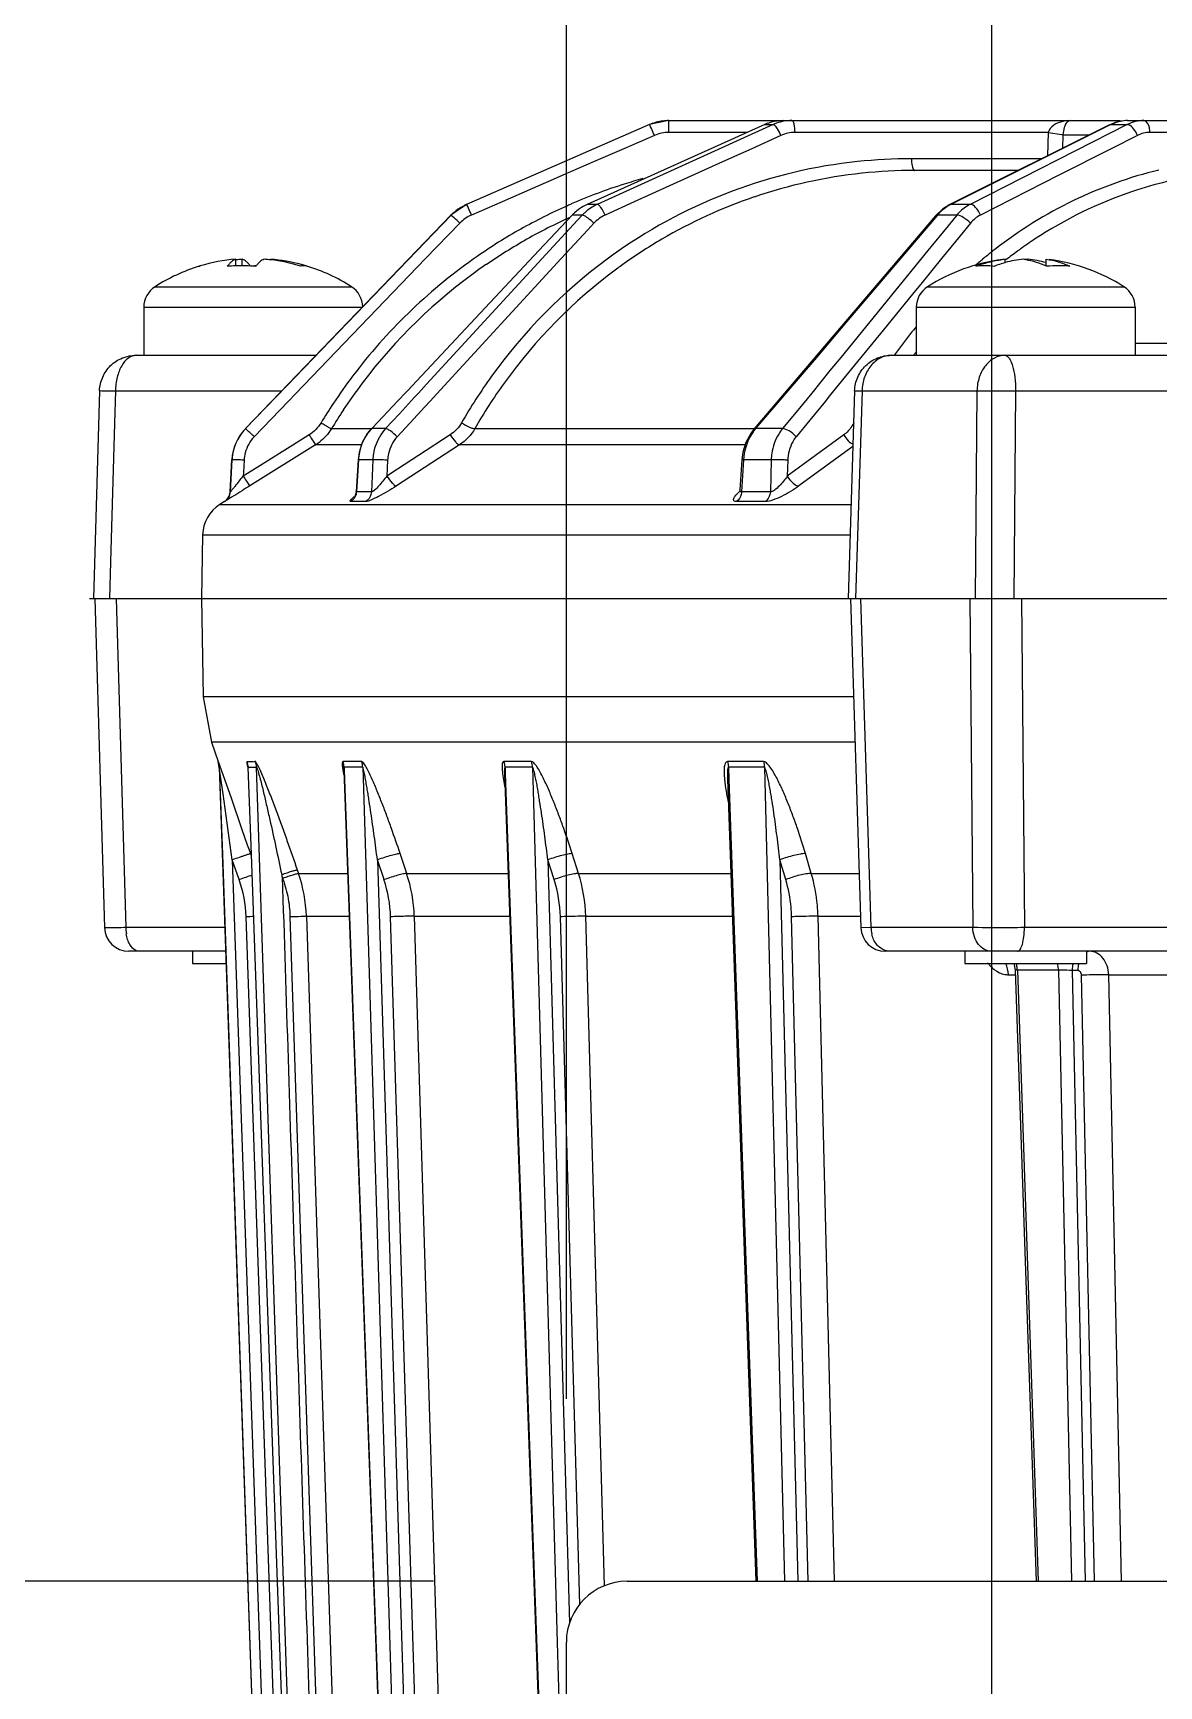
# Model space of a CAD drawing. Header units: millimetres. Extents: x -6 to 705, y -10 to 538.
# Drawn here: x 585.71 to 594.97, y 327.87 to 341.46 of the extents above; entities that cross this region are included whole.
import ezdxf

# ---------------------------------------------------------------- set-up
doc = ezdxf.new("R2010")
doc.units = ezdxf.units.MM
doc.layers.add('02___PRT_ALL_AXES', color=7, linetype='Continuous')
doc.layers.add('\\M+5B1EA\\M+5D7A2\\M+5B2E3', color=7, linetype='Continuous', lineweight=25)

msp = doc.modelspace()

# ---------------------------------------------------------------- linework, layer by layer
at = {"color": 0, "linetype": 'Continuous', "lineweight": -3}
for p, q in [((590.784, 340.709), (589.279, 340.053)), ((590.784, 340.709), (589.28, 340.053)), ((591.731, 340.709), (590.272, 340.053)), ((591.801, 340.709), (590.354, 340.053)), ((590.943, 340.742), (590.784, 340.709)), ((590.784, 340.709), (590.784, 340.709)), ((590.786, 340.706), (590.784, 340.709)), ((590.943, 340.742), (594.651, 340.742)), ((590.944, 340.645), (590.944, 340.742)), ((591.731, 340.709), (591.801, 340.709)), ((594.567, 340.706), (593.253, 340.051)), ((594.577, 340.709), (593.263, 340.053)), ((594.712, 340.709), (593.421, 340.053)), ((594.246, 340.742), (594.229, 340.741)), ((594.577, 340.709), (594.567, 340.706)), ((594.577, 340.709), (594.712, 340.709)), ((594.651, 340.735), (594.614, 340.725)), ((594.716, 340.742), (597.859, 340.742)), ((590.824, 340.62), (590.573, 340.511)), ((591.59, 340.645), (590.944, 340.645)), ((591.865, 340.62), (591.624, 340.511)), ((594.062, 340.645), (591.981, 340.645)), ((594.062, 340.645), (594.058, 340.452)), ((594.062, 340.645), (594.174, 340.628)), ((594.174, 340.628), (594.184, 340.626)), ((594.184, 340.626), (594.181, 340.514)), ((594.184, 340.626), (594.406, 340.626)), ((594.796, 340.62), (594.581, 340.511)), ((596.766, 340.645), (594.9, 340.645)), ((590.573, 340.511), (590.323, 340.402)), ((591.624, 340.511), (591.383, 340.402)), ((594.581, 340.511), (594.151, 340.293)), ((590.323, 340.402), (590.072, 340.293)), ((591.383, 340.402), (590.659, 340.074)), ((594.01, 340.428), (592.938, 340.428)), ((593.816, 340.332), (592.964, 340.332)), ((589.821, 340.184), (589.571, 340.074)), ((590.015, 340.268), (589.821, 340.184)), ((590.072, 340.293), (590.015, 340.268)), ((594.151, 340.293), (593.505, 339.965)), ((589.279, 340.053), (589.151, 339.964)), ((589.28, 340.053), (589.279, 340.053)), ((589.282, 340.05), (589.28, 340.053)), ((589.571, 340.074), (589.32, 339.965)), ((590.354, 340.053), (590.272, 340.053)), ((590.659, 340.074), (590.418, 339.965)), ((593.254, 340.052), (593.193, 340.013)), ((593.263, 340.053), (593.253, 340.051)), ((593.421, 340.053), (593.263, 340.053)), ((589.151, 339.964), (587.461, 338.209)), ((589.152, 339.964), (587.802, 338.562)), ((589.224, 339.898), (588.943, 339.607)), ((589.152, 339.964), (589.151, 339.964)), ((589.154, 339.962), (589.152, 339.964)), ((590.148, 339.964), (589.874, 339.673)), ((590.192, 339.923), (589.962, 339.673)), ((590.23, 339.964), (590.148, 339.964)), ((590.23, 339.964), (590.192, 339.923)), ((590.24, 339.962), (590.23, 339.964)), ((590.326, 339.898), (590.277, 339.845)), ((593.137, 339.96), (591.643, 338.204)), ((593.151, 339.964), (592.405, 339.088)), ((593.193, 340.013), (593.137, 339.96)), ((593.311, 339.964), (593.151, 339.964)), ((593.311, 339.964), (593.239, 339.876)), ((593.423, 339.898), (593.339, 339.795)), ((590.277, 339.845), (590.057, 339.607)), ((593.239, 339.876), (593.073, 339.673)), ((593.339, 339.795), (593.185, 339.607)), ((589.874, 339.673), (588.87, 338.603)), ((589.962, 339.673), (588.95, 338.574)), ((593.073, 339.673), (592.357, 338.795)), ((587.079, 339.544), (587.084, 339.545)), ((587.381, 339.548), (587.381, 339.602)), ((587.435, 339.548), (587.435, 339.602)), ((587.546, 339.547), (587.548, 339.547)), ((587.669, 339.597), (587.669, 339.602)), ((588.943, 339.607), (587.872, 338.494)), ((587.961, 339.547), (587.946, 339.548)), ((590.057, 339.607), (589.035, 338.496)), ((593.185, 339.607), (593.026, 339.412)), ((593.709, 339.574), (593.709, 339.602)), ((593.897, 339.596), (593.897, 339.602)), ((594.046, 339.546), (594.046, 339.602)), ((586.717, 339.376), (588.333, 339.376)), ((593.026, 339.412), (592.947, 339.315)), ((593.07, 339.376), (594.685, 339.376)), ((592.947, 339.315), (592.708, 339.022)), ((586.625, 339.207), (588.422, 339.207)), ((592.405, 339.088), (592.156, 338.795)), ((592.978, 339.207), (594.778, 339.207)), ((592.708, 339.022), (592.469, 338.73)), ((586.561, 338.812), (588.042, 338.812)), ((592.771, 338.812), (593.077, 338.812)), ((593.389, 338.812), (596.418, 338.812)), ((596.582, 338.909), (594.778, 338.909)), ((592.156, 338.795), (591.906, 338.502)), ((592.268, 338.687), (592.118, 338.502)), ((592.469, 338.73), (592.261, 338.475)), ((592.357, 338.795), (592.268, 338.687)), ((587.802, 338.562), (587.461, 338.209)), ((588.87, 338.603), (588.796, 338.524)), ((588.95, 338.574), (588.884, 338.502)), ((586.261, 338.521), (586.212, 336.812)), ((586.392, 338.52), (586.384, 338.251)), ((586.392, 338.52), (587.76, 338.52)), ((587.816, 338.436), (587.533, 338.143)), ((587.872, 338.494), (587.816, 338.436)), ((588.775, 338.502), (588.67, 338.391)), ((588.852, 338.467), (588.727, 338.332)), ((588.796, 338.524), (588.775, 338.502)), ((588.884, 338.502), (588.852, 338.467)), ((588.98, 338.436), (588.936, 338.389)), ((589.035, 338.496), (588.98, 338.436)), ((591.906, 338.502), (591.656, 338.209)), ((592.118, 338.502), (592.003, 338.362)), ((592.23, 338.436), (592.102, 338.28)), ((592.261, 338.475), (592.23, 338.436)), ((592.471, 338.521), (592.418, 336.812)), ((592.471, 338.521), (592.532, 338.52)), ((592.532, 338.52), (592.479, 336.812)), ((592.532, 338.52), (593.477, 338.52)), ((593.477, 338.52), (593.462, 336.812)), ((593.795, 338.52), (593.78, 336.812)), ((593.795, 338.52), (596.291, 338.52)), ((588.553, 338.266), (588.499, 338.209)), ((588.67, 338.391), (588.553, 338.266)), ((588.727, 338.332), (588.614, 338.209)), ((588.936, 338.389), (588.812, 338.254)), ((592.003, 338.362), (591.878, 338.209)), ((592.102, 338.28), (591.99, 338.143)), ((586.384, 338.251), (586.351, 337.113)), ((587.461, 338.209), (587.461, 338.209)), ((587.464, 338.207), (587.461, 338.209)), ((587.985, 338.158), (587.85, 338.073)), ((588.168, 338.209), (588.496, 338.209)), ((588.499, 338.209), (588.496, 338.208)), ((588.614, 338.209), (588.499, 338.209)), ((588.812, 338.254), (588.709, 338.143)), ((589.145, 338.158), (588.885, 337.988)), ((589.347, 338.209), (591.643, 338.209)), ((591.878, 338.209), (591.656, 338.209)), ((592.381, 338.158), (591.917, 337.819)), ((588.038, 338.077), (587.496, 337.738)), ((587.85, 338.073), (587.579, 337.904)), ((588.036, 338.079), (588.038, 338.077)), ((588.415, 338.077), (588.038, 338.077)), ((588.395, 338.014), (588.387, 337.953)), ((588.421, 338.095), (588.395, 338.014)), ((589.222, 338.077), (588.702, 337.738)), ((588.885, 337.988), (588.712, 337.876)), ((591.571, 338.077), (589.222, 338.077)), ((591.552, 338.016), (591.544, 337.953)), ((591.577, 338.096), (591.552, 338.016)), ((592.457, 338.062), (592.013, 337.738)), ((587.35, 337.952), (587.336, 337.69)), ((587.336, 337.69), (587.349, 337.952)), ((587.35, 337.952), (587.349, 337.952)), ((587.579, 337.904), (587.443, 337.819)), ((587.445, 337.852), (587.443, 337.819)), ((587.45, 337.95), (587.445, 337.852)), ((588.387, 337.953), (588.371, 337.693)), ((588.39, 337.952), (588.374, 337.69)), ((588.39, 337.952), (588.387, 337.953)), ((588.508, 337.952), (588.39, 337.952)), ((588.508, 337.952), (588.497, 337.69)), ((588.63, 337.95), (588.625, 337.819)), ((588.712, 337.876), (588.625, 337.819)), ((591.544, 337.953), (591.528, 337.705)), ((591.557, 337.952), (591.54, 337.69)), ((591.547, 337.953), (591.544, 337.953)), ((591.785, 337.952), (591.557, 337.952)), ((591.785, 337.952), (591.778, 337.69)), ((591.921, 337.95), (591.917, 337.819)), ((587.469, 337.778), (587.494, 337.74)), ((587.494, 337.74), (587.496, 337.738)), ((587.25, 337.586), (592.442, 337.586)), ((587.295, 337.613), (587.29, 337.61)), ((587.336, 337.69), (587.336, 337.69)), ((588.452, 337.61), (588.329, 337.61)), ((588.371, 337.693), (588.371, 337.693)), ((588.497, 337.69), (588.374, 337.69)), ((591.737, 337.61), (591.499, 337.61)), ((591.778, 337.69), (591.54, 337.69)), ((587.109, 337.337), (592.434, 337.337)), ((586.351, 337.113), (586.342, 336.812)), ((586.178, 336.812), (587.1, 336.812)), ((586.223, 336.812), (586.302, 334.106)), ((586.397, 336.812), (586.476, 334.107)), ((587.1, 336.812), (587.114, 336.004)), ((587.1, 336.812), (592.358, 336.812)), ((592.358, 336.812), (595.23, 336.812)), ((592.437, 336.812), (592.522, 334.106)), ((592.519, 336.812), (592.605, 334.107)), ((593.419, 336.812), (593.443, 334.107)), ((593.843, 336.812), (593.868, 334.107)), ((587.114, 336.004), (587.181, 335.63)), ((592.463, 336.004), (587.114, 336.004)), ((587.181, 335.63), (587.236, 335.472)), ((592.474, 335.63), (587.181, 335.63)), ((587.245, 335.425), (587.236, 335.472)), ((587.237, 335.472), (587.236, 335.472)), ((587.238, 335.469), (587.237, 335.472)), ((587.345, 335.17), (587.238, 335.469)), ((587.245, 335.425), (587.695, 322.537)), ((587.246, 335.425), (587.245, 335.425)), ((587.277, 335.207), (587.246, 335.425)), ((587.246, 335.425), (587.271, 334.707)), ((587.475, 335.472), (587.525, 335.471)), ((587.484, 335.425), (587.55, 335.425)), ((587.51, 334.707), (587.484, 335.425)), ((587.484, 335.418), (587.484, 335.425)), ((587.525, 335.471), (587.543, 335.469)), ((587.55, 335.425), (587.554, 335.424)), ((587.55, 335.425), (587.978, 322.537)), ((588.417, 335.472), (588.263, 335.472)), ((588.425, 335.425), (588.272, 335.425)), ((588.272, 335.425), (588.273, 335.401)), ((588.425, 335.425), (588.824, 322.537)), ((589.814, 335.472), (589.587, 335.472)), ((589.822, 335.425), (589.596, 335.425)), ((589.596, 335.425), (589.598, 335.37)), ((589.822, 335.425), (590.025, 328.23)), ((591.721, 335.472), (591.425, 335.472)), ((591.729, 335.425), (591.433, 335.425)), ((591.433, 335.425), (591.436, 335.327)), ((591.729, 335.425), (591.895, 328.732)), ((588.27, 335.401), (588.505, 328.953)), ((588.273, 335.401), (588.741, 322.537)), ((589.592, 335.37), (589.824, 328.953)), ((589.598, 335.37), (590.062, 322.537)), ((591.426, 335.326), (591.659, 328.732)), ((591.436, 335.327), (591.458, 334.705)), ((587.353, 334.664), (587.277, 335.207)), ((587.435, 334.911), (587.345, 335.17)), ((587.479, 334.785), (587.435, 334.911)), ((587.504, 334.715), (587.479, 334.785)), ((587.271, 334.707), (587.695, 322.537)), ((587.353, 334.664), (587.775, 322.539)), ((587.409, 334.501), (587.353, 334.664)), ((587.51, 334.695), (587.504, 334.715)), ((587.768, 327.531), (587.51, 334.707)), ((588.546, 334.664), (588.922, 322.539)), ((588.601, 334.501), (588.546, 334.664)), ((588.787, 334.552), (588.733, 334.715)), ((589.948, 334.664), (590.125, 328.387)), ((589.999, 334.501), (589.948, 334.664)), ((590.199, 334.552), (590.148, 334.715)), ((591.458, 334.705), (591.67, 328.732)), ((591.856, 334.664), (592.004, 328.732)), ((591.905, 334.501), (591.856, 334.664)), ((592.114, 334.552), (592.066, 334.715)), ((587.759, 334.543), (587.761, 334.525)), ((587.887, 334.581), (587.897, 334.552)), ((587.897, 334.552), (588.301, 334.552)), ((588.787, 334.552), (589.621, 334.552)), ((590.199, 334.552), (591.453, 334.552)), ((592.114, 334.552), (592.508, 334.552)), ((587.698, 327.53), (587.466, 334.196)), ((587.827, 334.197), (588.048, 327.531)), ((587.962, 334.2), (588.314, 334.2)), ((587.962, 334.2), (588.182, 327.534)), ((588.861, 327.53), (588.655, 334.196)), ((588.85, 334.2), (589.634, 334.2)), ((589.056, 327.534), (588.85, 334.2)), ((590.21, 328.542), (590.051, 334.196)), ((590.259, 334.2), (591.466, 334.2)), ((590.414, 328.694), (590.259, 334.2)), ((592.088, 328.732), (591.952, 334.196)), ((592.17, 334.2), (592.522, 334.2)), ((592.306, 328.732), (592.17, 334.2)), ((587.291, 334.107), (586.476, 334.107)), ((592.605, 334.107), (592.522, 334.106)), ((593.443, 334.107), (592.605, 334.107)), ((595.607, 334.107), (593.868, 334.107)), ((587.298, 333.912), (586.502, 333.912)), ((595.389, 333.912), (592.722, 333.912)), ((593.735, 333.719), (593.794, 333.719)), ((593.792, 333.757), (593.963, 328.732)), ((593.809, 333.757), (593.792, 333.757)), ((594.147, 333.757), (593.809, 333.757)), ((593.809, 333.757), (593.98, 328.732)), ((594.147, 333.757), (594.254, 328.732)), ((594.306, 333.753), (594.259, 333.753)), ((594.259, 333.753), (594.366, 328.732)), ((594.443, 328.732), (594.337, 333.715)), ((594.56, 333.719), (595.539, 333.719)), ((594.666, 328.732), (594.56, 333.719)), ((588.505, 328.953), (588.738, 322.537)), ((589.824, 328.953), (590.056, 322.537)), ((590.6, 328.732), (598.818, 328.732)), ((590.025, 328.23), (590.1, 325.557)), ((590.1, 298.232), (590.1, 328.232))]:
    msp.add_line(p, q, dxfattribs=at)
for points in [[(594.614, 340.725), (594.577, 340.711), (594.567, 340.706)], [(588.496, 338.208), (588.463, 338.168), (588.421, 338.095)], [(591.643, 338.204), (591.616, 338.169), (591.577, 338.096)], [(587.296, 337.614), (587.293, 337.612), (587.292, 337.611)], [(588.371, 337.693), (588.369, 337.677), (588.363, 337.659), (588.357, 337.649), (588.356, 337.647)], [(591.528, 337.705), (591.526, 337.693), (591.525, 337.687)], [(587.484, 335.425), (587.483, 335.428), (587.483, 335.43), (587.483, 335.428), (587.484, 335.424), (587.484, 335.419)]]:
    msp.add_lwpolyline(points, dxfattribs=at)
for centre, radius, start, end in [((590.944, 340.342), 0.4, 109.2549, 113.5361), ((590.944, 340.341), 0.4, 105.1292, 109.257), ((590.944, 340.341), 0.4, 105.1287, 109.2578), ((590.944, 340.342), 0.4, 101.1413, 105.1261), ((590.944, 340.342), 0.4, 97.2972, 101.1411), ((590.944, 340.341), 0.4, 93.5844, 97.295), ((590.944, 340.341), 0.4, 93.5838, 97.2953), ((590.944, 340.342), 0.4, 90.0018, 93.5851), ((591.887, 340.361), 0.382, 109.942, 114.2014), ((591.887, 340.362), 0.38, 105.7759, 109.9436), ((591.886, 340.365), 0.377, 90.0521, 105.7503), ((591.956, 340.366), 0.376, 109.8334, 114.346), ((594.723, 340.417), 0.325, 111.976, 116.5428), ((594.719, 340.428), 0.314, 101.5099, 111.9978), ((594.716, 340.438), 0.304, 90.0355, 101.4651), ((592.942, 336.215), 4.214, 96.089, 124.9787), ((592.966, 336.218), 4.114, 96.0703, 108.7553), ((592.939, 336.221), 4.207, 90.0179, 96.0582), ((592.965, 336.221), 4.111, 90.0151, 96.0535), ((591.932, 335.931), 4.498, 107.5654, 113.4787), ((591.933, 335.93), 4.499, 105.5354, 107.5653), ((589.44, 339.687), 0.4, 120.5486, 124.2337), ((589.44, 339.686), 0.4, 116.984, 120.5469), ((589.44, 339.687), 0.4, 113.5404, 116.9851), ((591.936, 335.924), 4.505, 113.9254, 119.3865), ((591.928, 335.942), 4.485, 113.4825, 113.9215), ((590.431, 339.7), 0.387, 114.2311, 125.1934), ((592.98, 336.19), 4.145, 108.8049, 120.3605), ((589.44, 339.687), 0.4, 131.9959, 136.0819), ((589.44, 339.686), 0.4, 128.0516, 131.9977), ((589.44, 339.686), 0.4, 128.0508, 131.9981), ((589.439, 339.687), 0.4, 124.2338, 128.0487), ((591.936, 335.927), 4.406, 114.2795, 119.3724), ((590.437, 339.693), 0.397, 132.8928, 136.8582), ((590.435, 339.695), 0.393, 125.2039, 132.898), ((590.516, 339.7), 0.389, 133.09, 137.2955), ((593.595, 339.731), 0.368, 136.4467, 140.6535), ((591.937, 335.923), 4.507, 119.385, 124.7789), ((591.936, 335.927), 4.405, 119.3712, 124.5196), ((592.999, 336.158), 4.182, 120.3641, 125.7661), ((595.955, 336.718), 3.648, 123.324, 125.5344), ((591.926, 335.938), 4.488, 124.7824, 125.2881), ((592.976, 336.156), 4.282, 124.8987, 126.4116), ((595.97, 336.65), 3.834, 128.9035, 129.6605), ((595.958, 336.665), 3.815, 127.719, 128.9039), ((595.985, 336.676), 3.699, 126.0098, 127.8767), ((595.971, 336.696), 3.675, 125.5322, 126.0082), ((587.5, 338.177), 1.43, 106.7046, 107.0974), ((587.103, 339.484), 0.0641, 102.3089, 107.1195), ((587.499, 338.182), 1.425, 94.7261, 106.7111), ((587.428, 338.022), 1.526, 91.7696, 94.3587), ((587.429, 337.984), 1.564, 85.6946, 91.7475), ((587.552, 338.185), 1.422, 94.7214, 96.8578), ((587.622, 337.974), 1.575, 92.7441, 93.5198), ((587.498, 338.185), 1.422, 83.1161, 85.2786), ((587.551, 338.182), 1.425, 74.9674, 85.2733), ((587.497, 338.181), 1.427, 72.8999, 83.1096), ((587.55, 338.179), 1.428, 74.5226, 74.9697), ((587.55, 338.178), 1.429, 73.7343, 74.5225), ((587.55, 338.177), 1.43, 73.2887, 73.7343), ((587.947, 339.484), 0.0641, 72.8793, 77.5447), ((591.929, 335.934), 4.493, 125.2861, 142.9694), ((591.93, 335.936), 4.395, 125.2644, 142.971), ((591.925, 335.943), 4.387, 124.5228, 125.2632), ((593.015, 336.106), 4.345, 126.4361, 144.3279), ((593.039, 336.106), 4.248, 126.5082, 144.3357), ((592.999, 336.157), 4.183, 125.7663, 126.483), ((595.993, 336.624), 3.868, 130.2506, 130.8451), ((595.981, 336.637), 3.85, 129.6605, 130.2506), ((593.54, 338.895), 0.653, 87.3268, 89.9829), ((593.538, 338.849), 0.699, 83.5021, 87.294), ((593.965, 338.637), 0.971, 105.2606, 110.9938), ((593.804, 338.686), 0.921, 95.8804, 97.3735), ((593.955, 338.672), 0.936, 95.9185, 105.2508), ((593.783, 339.014), 0.593, 80.7837, 82.6402), ((593.973, 339.014), 0.593, 97.3598, 99.2166), ((593.801, 338.677), 0.93, 74.722, 84.1087), ((593.75, 338.917), 0.696, 64.3136, 64.798), ((594.149, 338.608), 0.941, 84.466, 87.7955), ((586.825, 339.207), 0.2, 122.579, 180), ((588.225, 339.207), 0.2, 0.7256, 57.421), ((593.178, 339.207), 0.2, 122.5789, 180), ((594.578, 339.207), 0.2, 0, 57.4211), ((596.273, 336.362), 4.252, 141.8112, 144.7696), ((596.213, 336.409), 4.176, 140.8151, 141.8042), ((596.321, 336.35), 4.169, 143.3848, 143.7567), ((591.941, 335.924), 4.509, 142.9606, 146.4126), ((591.94, 335.928), 4.408, 142.9622, 146.4612), ((593.104, 336.035), 4.459, 144.2537, 150.1094), ((593.124, 336.038), 4.357, 144.2601, 150.1168), ((591.922, 335.937), 4.486, 146.4129, 148.8494), ((591.92, 335.941), 4.383, 146.4616, 148.8512), ((587.749, 337.931), 0.4, 136.0809, 177), ((587.75, 337.931), 0.4, 145.1029, 154.8609), ((587.75, 337.931), 0.4, 140.8302, 145.091), ((587.749, 337.931), 0.4, 136.0884, 140.8328), ((584.902, 335.406), 3.797, 46.1207, 46.5027), ((588.791, 337.935), 0.4, 136.8614, 141.0342), ((587.75, 337.931), 0.4, 165.2975, 177.0083), ((587.75, 337.931), 0.401, 154.8784, 165.283), ((587.75, 337.935), 0.301, 165.4793, 177.0009), ((587.826, 338.416), 0.4, 302.0093, 308.1277), ((587.826, 338.416), 0.4, 302.0106, 306.9371), ((588.92, 337.934), 0.412, 170.0176, 173.7486), ((592.241, 337.938), 0.456, 171.4289, 174.7934), ((588.921, 337.934), 0.413, 173.7469, 177.5025), ((591.634, 339.078), 1.129, 265.5801, 266.0734), ((592.244, 337.937), 0.46, 174.7909, 178.166), ((581.344, 342.667), 7.791, 320.7642, 321.517), ((591.308, 340.235), 4.558, 212.0111, 212.6212), ((587.409, 337.331), 0.3, 122, 179), ((587.237, 337.695), 0.1, 301.9955, 357.0059), ((587.236, 337.695), 0.1, 315.75, 357), ((587.085, 335.419), 0.161, 2.048, 19.1412), ((587.322, 335.419), 0.162, 2.0289, 19.0043), ((588.106, 335.419), 0.166, 1.9727, 18.5591), ((588.259, 335.419), 0.166, 1.9544, 18.4791), ((589.424, 335.419), 0.172, 1.8727, 17.8089), ((589.649, 335.419), 0.173, 1.846, 17.6899), ((591.024, 324.146), 10.968, 108.6499, 109.2417), ((586.422, 334.159), 1.045, 2.0305, 19.1434), ((586.748, 334.159), 1.215, 1.9428, 18.9134), ((587.58, 334.162), 1.075, 1.7855, 18.3815), ((587.608, 334.16), 1.242, 1.8109, 18.3872), ((588.934, 334.164), 1.118, 1.605, 17.5434), ((588.968, 334.163), 1.292, 1.64, 17.5536), ((587.958, 320.083), 14.121, 91.7405, 91.9946), ((586.502, 334.112), 0.2, 181.6716, 270), ((586.82, 334.112), 0.343, 180.8448, 189.3438), ((592.722, 334.112), 0.2, 181.7986, 270), ((592.853, 334.112), 0.248, 181.2339, 193.0641), ((593.828, 334.013), 0.328, 216.4683, 221.5931), ((593.805, 333.992), 0.296, 221.628, 224.9997), ((593.633, 333.752), 0.16, 1.9479, 22.2252), ((593.616, 333.753), 0.193, 13.4546, 17.9543), ((593.612, 333.752), 0.197, 1.6384, 13.4772), ((593.953, 333.753), 0.195, 13.2834, 17.7327), ((593.948, 333.752), 0.199, 1.6145, 13.3048), ((594.516, 333.752), 0.256, 170.4044, 179.6247), ((594.502, 333.754), 0.243, 166.1476, 170.4266), ((594.562, 333.752), 0.256, 170.4044, 179.6247), ((594.549, 333.754), 0.243, 166.1476, 170.4266), ((593.735, 333.885), 0.166, 259.556, 269.943), ((590.6, 328.232), 0.5, 90, 180)]:
    msp.add_arc(centre, radius, start, end, dxfattribs=at)
for points, knots in [([(590.824, 340.62), (590.82, 340.63), (590.807, 340.658), (590.795, 340.687), (590.786, 340.706)], [0, 0, 0, 0, 0.33391, 1, 1, 1, 1]), ([(591.865, 340.62), (591.857, 340.639), (591.841, 340.669), (591.821, 340.698), (591.809, 340.706)], [0, 0, 0, 0, 0.594887, 1, 1, 1, 1]), ([(591.981, 340.645), (591.98, 340.668), (591.977, 340.7), (591.968, 340.732), (591.959, 340.742), (591.955, 340.742)], [0, 0, 0, 0, 0.666477, 0.882718, 1, 1, 1, 1]), ([(594.229, 340.741), (594.213, 340.74), (594.15, 340.733), (594.074, 340.694), (594.063, 340.645)], [0, 0, 0, 0, 0.241012, 1, 1, 1, 1]), ([(594.246, 340.742), (594.233, 340.742), (594.209, 340.722), (594.191, 340.679), (594.185, 340.646), (594.184, 340.626)], [0, 0, 0, 0, 0.295896, 0.561367, 1, 1, 1, 1]), ([(594.796, 340.62), (594.789, 340.64), (594.77, 340.672), (594.741, 340.7), (594.726, 340.706)], [0, 0, 0, 0, 0.55652, 1, 1, 1, 1]), ([(594.9, 340.645), (594.899, 340.658), (594.896, 340.692), (594.875, 340.742), (594.85, 340.742)], [0, 0, 0, 0, 0.332928, 1, 1, 1, 1]), ([(592.938, 340.428), (592.938, 340.409), (592.941, 340.378), (592.949, 340.344), (592.957, 340.335)], [0, 0, 0, 0, 0.616426, 1, 1, 1, 1]), ([(594.973, 340.335), (594.731, 340.277), (594.254, 340.106), (593.825, 339.838), (593.624, 339.683)], [0, 0, 0, 0, 0.495279, 1, 1, 1, 1]), ([(595.038, 340.24), (594.943, 340.217), (594.561, 340.108), (594.2, 339.93), (593.951, 339.766)], [0, 0, 0, 0, 0.248095, 1, 1, 1, 1]), ([(589.32, 339.965), (589.316, 339.975), (589.303, 340.003), (589.291, 340.032), (589.282, 340.05)], [0, 0, 0, 0, 0.333882, 1, 1, 1, 1]), ([(590.418, 339.965), (590.409, 339.987), (590.393, 340.017), (590.37, 340.045), (590.359, 340.053), (590.354, 340.053)], [0, 0, 0, 0, 0.642746, 0.869407, 1, 1, 1, 1]), ([(593.263, 340.053), (593.231, 340.037), (593.192, 340.009), (593.159, 339.973), (593.151, 339.964)], [0, 0, 0, 0, 0.74408, 1, 1, 1, 1]), ([(593.505, 339.965), (593.496, 339.988), (593.475, 340.024), (593.438, 340.053), (593.421, 340.053)], [0, 0, 0, 0, 0.587387, 1, 1, 1, 1]), ([(589.224, 339.898), (589.216, 339.905), (589.193, 339.927), (589.171, 339.949), (589.154, 339.962)], [0, 0, 0, 0, 0.333064, 1, 1, 1, 1]), ([(590.326, 339.898), (590.311, 339.913), (590.284, 339.936), (590.254, 339.957), (590.24, 339.962)], [0, 0, 0, 0, 0.580639, 1, 1, 1, 1]), ([(593.151, 339.964), (593.149, 339.964), (593.145, 339.964), (593.14, 339.962), (593.137, 339.96)], [0, 0, 0, 0, 0.297905, 1, 1, 1, 1]), ([(593.423, 339.898), (593.406, 339.917), (593.372, 339.944), (593.33, 339.965), (593.311, 339.964)], [0, 0, 0, 0, 0.569912, 1, 1, 1, 1]), ([(587.381, 339.602), (587.368, 339.598), (587.35, 339.586), (587.328, 339.564), (587.318, 339.551), (587.312, 339.544)], [0, 0, 0, 0, 0.445133, 0.707046, 1, 1, 1, 1]), ([(587.501, 339.547), (587.496, 339.554), (587.486, 339.566), (587.465, 339.586), (587.447, 339.598), (587.435, 339.602)], [0, 0, 0, 0, 0.291535, 0.553037, 1, 1, 1, 1]), ([(587.615, 339.602), (587.602, 339.598), (587.584, 339.586), (587.562, 339.564), (587.552, 339.551), (587.546, 339.544)], [0, 0, 0, 0, 0.445133, 0.707046, 1, 1, 1, 1]), ([(587.946, 339.548), (587.943, 339.548), (587.934, 339.548), (587.924, 339.546), (587.917, 339.544)], [0, 0, 0, 0, 0.234496, 1, 1, 1, 1]), ([(593.467, 339.544), (593.502, 339.558), (593.574, 339.58), (593.648, 339.595), (593.685, 339.599)], [0, 0, 0, 0, 0.502821, 1, 1, 1, 1]), ([(593.54, 339.548), (593.534, 339.548), (593.51, 339.548), (593.485, 339.546), (593.467, 339.544)], [0, 0, 0, 0, 0.253718, 1, 1, 1, 1]), ([(593.878, 339.599), (593.907, 339.595), (593.964, 339.581), (594.019, 339.559), (594.046, 339.547)], [0, 0, 0, 0, 0.493564, 1, 1, 1, 1]), ([(594.046, 339.602), (594.079, 339.598), (594.146, 339.584), (594.209, 339.559), (594.239, 339.544)], [0, 0, 0, 0, 0.492889, 1, 1, 1, 1]), ([(594.185, 339.548), (594.174, 339.548), (594.13, 339.549), (594.085, 339.547), (594.052, 339.544)], [0, 0, 0, 0, 0.246556, 1, 1, 1, 1]), ([(586.352, 338.727), (586.38, 338.754), (586.446, 338.797), (586.523, 338.812), (586.561, 338.812)], [0, 0, 0, 0, 0.500498, 1, 1, 1, 1]), ([(586.561, 338.812), (586.539, 338.812), (586.489, 338.792), (586.436, 338.723), (586.401, 338.629), (586.393, 338.557), (586.392, 338.52)], [0, 0, 0, 0, 0.18446, 0.412222, 0.69061, 1, 1, 1, 1]), ([(592.771, 338.812), (592.74, 338.812), (592.676, 338.795), (592.597, 338.728), (592.546, 338.632), (592.533, 338.558), (592.532, 338.52)], [0, 0, 0, 0, 0.223398, 0.463308, 0.72466, 1, 1, 1, 1]), ([(592.562, 338.727), (592.59, 338.754), (592.656, 338.797), (592.733, 338.812), (592.771, 338.812)], [0, 0, 0, 0, 0.500493, 1, 1, 1, 1]), ([(593.707, 338.812), (593.677, 338.812), (593.614, 338.795), (593.539, 338.728), (593.49, 338.632), (593.478, 338.558), (593.477, 338.52)], [0, 0, 0, 0, 0.219278, 0.457719, 0.720851, 1, 1, 1, 1]), ([(593.707, 338.812), (593.72, 338.812), (593.741, 338.792), (593.757, 338.761), (593.776, 338.708), (593.79, 338.627), (593.795, 338.557), (593.795, 338.52)], [0, 0, 0, 0, 0.125186, 0.221785, 0.342797, 0.646742, 1, 1, 1, 1]), ([(586.261, 338.521), (586.263, 338.559), (586.28, 338.636), (586.325, 338.7), (586.352, 338.727)], [0, 0, 0, 0, 0.499524, 1, 1, 1, 1]), ([(592.471, 338.521), (592.472, 338.559), (592.49, 338.636), (592.535, 338.701), (592.562, 338.727)], [0, 0, 0, 0, 0.499507, 1, 1, 1, 1]), ([(586.262, 338.521), (586.262, 338.521), (586.266, 338.52), (586.271, 338.522), (586.283, 338.521), (586.297, 338.521), (586.316, 338.521), (586.348, 338.521), (586.374, 338.52), (586.392, 338.52)], [0, 0, 0, 0, 0.017082, 0.067458, 0.150709, 0.265483, 0.410362, 0.583313, 1, 1, 1, 1]), ([(593.477, 338.52), (593.499, 338.52), (593.605, 338.522), (593.711, 338.521), (593.795, 338.52)], [0, 0, 0, 0, 0.205437, 1, 1, 1, 1]), ([(587.515, 338.16), (587.509, 338.166), (587.493, 338.181), (587.476, 338.197), (587.464, 338.207)], [0, 0, 0, 0, 0.34214, 1, 1, 1, 1]), ([(587.985, 338.158), (587.991, 338.149), (588.007, 338.123), (588.024, 338.096), (588.036, 338.079)], [0, 0, 0, 0, 0.333046, 1, 1, 1, 1]), ([(588.083, 338.257), (588.094, 338.251), (588.113, 338.239), (588.137, 338.225), (588.152, 338.217), (588.16, 338.212), (588.165, 338.21), (588.168, 338.208), (588.168, 338.209)], [0, 0, 0, 0, 0.380429, 0.703404, 0.827332, 0.919886, 0.978015, 1, 1, 1, 1]), ([(588.48, 338.187), (588.44, 338.138), (588.402, 338.057), (588.391, 337.973), (588.39, 337.952)], [0, 0, 0, 0, 0.747595, 1, 1, 1, 1]), ([(588.614, 338.209), (588.575, 338.167), (588.536, 338.098), (588.517, 338.025), (588.514, 338.006)], [0, 0, 0, 0, 0.747144, 1, 1, 1, 1]), ([(588.709, 338.143), (588.692, 338.16), (588.666, 338.182), (588.633, 338.203), (588.619, 338.209), (588.614, 338.209)], [0, 0, 0, 0, 0.627697, 0.861352, 1, 1, 1, 1]), ([(588.709, 338.143), (588.674, 338.104), (588.64, 338.038), (588.631, 337.968), (588.63, 337.95)], [0, 0, 0, 0, 0.746234, 1, 1, 1, 1]), ([(589.145, 338.158), (589.158, 338.137), (589.177, 338.11), (589.204, 338.084), (589.217, 338.076), (589.222, 338.077)], [0, 0, 0, 0, 0.635463, 0.865256, 1, 1, 1, 1]), ([(589.239, 338.257), (589.26, 338.244), (589.29, 338.227), (589.326, 338.213), (589.341, 338.208), (589.347, 338.209)], [0, 0, 0, 0, 0.621141, 0.857763, 1, 1, 1, 1]), ([(591.656, 338.209), (591.642, 338.191), (591.588, 338.115), (591.561, 338.022), (591.557, 337.952)], [0, 0, 0, 0, 0.245154, 1, 1, 1, 1]), ([(591.878, 338.209), (591.866, 338.195), (591.823, 338.134), (591.798, 338.061), (591.79, 338.006)], [0, 0, 0, 0, 0.244582, 1, 1, 1, 1]), ([(591.99, 338.143), (591.973, 338.161), (591.939, 338.188), (591.897, 338.209), (591.878, 338.209)], [0, 0, 0, 0, 0.569748, 1, 1, 1, 1]), ([(591.99, 338.143), (591.979, 338.13), (591.941, 338.073), (591.922, 338.002), (591.921, 337.95)], [0, 0, 0, 0, 0.244117, 1, 1, 1, 1]), ([(592.464, 338.257), (592.459, 338.247), (592.437, 338.21), (592.407, 338.177), (592.381, 338.158)], [0, 0, 0, 0, 0.257101, 1, 1, 1, 1]), ([(592.381, 338.158), (592.391, 338.141), (592.413, 338.111), (592.442, 338.087), (592.458, 338.081)], [0, 0, 0, 0, 0.541822, 1, 1, 1, 1]), ([(587.45, 337.95), (587.437, 337.951), (587.414, 337.952), (587.386, 337.953), (587.368, 337.953), (587.359, 337.953), (587.354, 337.952), (587.35, 337.953), (587.35, 337.952)], [0, 0, 0, 0, 0.380013, 0.703617, 0.827816, 0.920433, 0.978362, 1, 1, 1, 1]), ([(588.63, 337.95), (588.605, 337.952), (588.564, 337.953), (588.524, 337.954), (588.508, 337.952)], [0, 0, 0, 0, 0.61774, 1, 1, 1, 1]), ([(591.921, 337.95), (591.909, 337.951), (591.863, 337.953), (591.818, 337.954), (591.785, 337.952)], [0, 0, 0, 0, 0.269733, 1, 1, 1, 1]), ([(587.496, 337.738), (587.475, 337.725), (587.408, 337.683), (587.342, 337.641), (587.295, 337.613)], [0, 0, 0, 0, 0.31406, 1, 1, 1, 1]), ([(587.379, 337.739), (587.374, 337.733), (587.364, 337.722), (587.353, 337.708), (587.345, 337.699), (587.341, 337.694), (587.339, 337.692), (587.337, 337.689), (587.336, 337.69)], [0, 0, 0, 0, 0.36235, 0.6812, 0.810895, 0.91239, 0.977975, 1, 1, 1, 1]), ([(588.702, 337.738), (588.678, 337.722), (588.63, 337.693), (588.56, 337.653), (588.502, 337.625), (588.466, 337.61), (588.452, 337.61)], [0, 0, 0, 0, 0.302869, 0.599746, 0.851517, 1, 1, 1, 1]), ([(588.625, 337.819), (588.614, 337.805), (588.592, 337.778), (588.559, 337.739), (588.531, 337.71), (588.51, 337.695), (588.501, 337.689), (588.497, 337.69)], [0, 0, 0, 0, 0.285887, 0.571465, 0.835543, 0.938527, 1, 1, 1, 1]), ([(588.625, 337.819), (588.637, 337.799), (588.657, 337.771), (588.684, 337.746), (588.697, 337.738), (588.702, 337.738)], [0, 0, 0, 0, 0.635444, 0.865242, 1, 1, 1, 1]), ([(592.013, 337.738), (591.968, 337.705), (591.897, 337.662), (591.803, 337.622), (591.757, 337.61), (591.737, 337.61)], [0, 0, 0, 0, 0.54455, 0.806446, 1, 1, 1, 1]), ([(591.917, 337.819), (591.898, 337.79), (591.866, 337.75), (591.822, 337.709), (591.796, 337.694), (591.783, 337.689), (591.778, 337.69)], [0, 0, 0, 0, 0.53208, 0.797037, 0.913141, 1, 1, 1, 1]), ([(591.917, 337.819), (591.929, 337.797), (591.956, 337.764), (591.995, 337.738), (592.013, 337.738)], [0, 0, 0, 0, 0.579673, 1, 1, 1, 1]), ([(588.329, 337.61), (588.327, 337.61), (588.32, 337.613), (588.329, 337.626), (588.34, 337.637), (588.352, 337.648), (588.359, 337.653)], [0, 0, 0, 0, 0.110854, 0.267591, 0.57033, 1, 1, 1, 1]), ([(588.374, 337.69), (588.374, 337.689), (588.372, 337.69), (588.371, 337.692), (588.371, 337.693)], [0, 0, 0, 0, 0.480846, 1, 1, 1, 1]), ([(588.497, 337.69), (588.497, 337.682), (588.492, 337.651), (588.472, 337.623), (588.452, 337.61)], [0, 0, 0, 0, 0.25584, 1, 1, 1, 1]), ([(591.499, 337.61), (591.492, 337.61), (591.473, 337.612), (591.475, 337.635), (591.484, 337.649), (591.5, 337.67), (591.515, 337.684), (591.526, 337.694)], [0, 0, 0, 0, 0.192977, 0.35022, 0.471078, 0.621861, 1, 1, 1, 1]), ([(591.54, 337.69), (591.54, 337.682), (591.535, 337.652), (591.518, 337.623), (591.499, 337.61)], [0, 0, 0, 0, 0.261837, 1, 1, 1, 1]), ([(591.54, 337.69), (591.537, 337.689), (591.528, 337.692), (591.528, 337.701), (591.528, 337.705)], [0, 0, 0, 0, 0.466925, 1, 1, 1, 1]), ([(591.778, 337.69), (591.777, 337.682), (591.773, 337.652), (591.755, 337.623), (591.737, 337.61)], [0, 0, 0, 0, 0.262301, 1, 1, 1, 1]), ([(587.485, 335.414), (587.482, 335.425), (587.478, 335.442), (587.473, 335.461), (587.474, 335.468)], [0, 0, 0, 0, 0.595742, 1, 1, 1, 1]), ([(587.474, 335.468), (587.474, 335.469), (587.474, 335.47), (587.475, 335.472), (587.475, 335.472)], [0, 0, 0, 0, 0.376081, 1, 1, 1, 1]), ([(587.554, 335.424), (587.554, 335.429), (587.552, 335.448), (587.545, 335.466), (587.539, 335.478)], [0, 0, 0, 0, 0.261869, 1, 1, 1, 1]), ([(587.543, 335.469), (587.545, 335.468), (587.547, 335.464), (587.553, 335.456), (587.561, 335.442), (587.571, 335.423), (587.585, 335.391), (587.604, 335.347), (587.626, 335.293), (587.649, 335.236), (587.679, 335.159), (587.716, 335.061), (587.76, 334.942), (587.817, 334.782), (587.859, 334.662), (587.887, 334.581)], [0, 0, 0, 0, 0.005088, 0.012809, 0.031254, 0.055495, 0.082604, 0.14172, 0.204139, 0.268271, 0.33341, 0.465385, 0.598557, 0.732273, 1, 1, 1, 1]), ([(587.554, 335.424), (587.56, 335.41), (587.569, 335.377), (587.588, 335.308), (587.61, 335.217), (587.636, 335.106), (587.67, 334.956), (587.711, 334.769), (587.743, 334.618), (587.759, 334.543)], [0, 0, 0, 0, 0.052067, 0.112162, 0.236753, 0.363158, 0.49022, 0.745045, 1, 1, 1, 1]), ([(588.263, 335.472), (588.258, 335.472), (588.255, 335.45), (588.258, 335.428), (588.264, 335.39), (588.269, 335.366), (588.272, 335.353)], [0, 0, 0, 0, 0.121593, 0.36716, 0.669941, 1, 1, 1, 1]), ([(588.272, 335.425), (588.271, 335.425), (588.27, 335.42), (588.27, 335.413), (588.27, 335.406), (588.27, 335.401)], [0, 0, 0, 0, 0.145403, 0.404195, 1, 1, 1, 1]), ([(588.733, 334.715), (588.71, 334.784), (588.674, 334.887), (588.625, 335.024), (588.586, 335.126), (588.552, 335.21), (588.525, 335.277), (588.503, 335.325), (588.482, 335.372), (588.46, 335.415), (588.442, 335.447), (588.428, 335.466), (588.42, 335.471), (588.417, 335.472)], [0, 0, 0, 0, 0.265014, 0.397746, 0.530252, 0.661984, 0.727219, 0.791649, 0.854642, 0.914737, 0.967742, 0.987795, 1, 1, 1, 1]), ([(588.546, 334.664), (588.538, 334.728), (588.525, 334.825), (588.507, 334.954), (588.493, 335.05), (588.481, 335.13), (588.471, 335.195), (588.463, 335.243), (588.455, 335.29), (588.448, 335.33), (588.442, 335.362), (588.437, 335.385), (588.432, 335.406), (588.429, 335.42), (588.425, 335.425)], [0, 0, 0, 0, 0.25277, 0.379215, 0.50567, 0.63209, 0.695261, 0.758376, 0.821386, 0.884173, 0.915379, 0.946309, 0.976618, 1, 1, 1, 1]), ([(589.587, 335.472), (589.576, 335.472), (589.571, 335.442), (589.572, 335.415), (589.575, 335.374), (589.583, 335.322), (589.591, 335.278), (589.596, 335.256)], [0, 0, 0, 0, 0.14935, 0.270139, 0.404482, 0.694513, 1, 1, 1, 1]), ([(589.596, 335.425), (589.594, 335.425), (589.593, 335.42), (589.592, 335.413), (589.591, 335.4), (589.591, 335.385), (589.592, 335.375), (589.592, 335.37)], [0, 0, 0, 0, 0.072042, 0.186648, 0.44692, 0.720804, 1, 1, 1, 1]), ([(590.148, 334.715), (590.126, 334.784), (590.091, 334.887), (590.042, 335.024), (590.002, 335.126), (589.961, 335.227), (589.924, 335.309), (589.892, 335.372), (589.867, 335.416), (589.844, 335.45), (589.824, 335.471), (589.814, 335.472)], [0, 0, 0, 0, 0.261054, 0.392142, 0.523305, 0.654118, 0.783549, 0.84688, 0.907881, 0.962959, 1, 1, 1, 1]), ([(589.948, 334.664), (589.94, 334.728), (589.927, 334.825), (589.91, 334.954), (589.896, 335.05), (589.883, 335.13), (589.873, 335.195), (589.865, 335.243), (589.857, 335.29), (589.849, 335.33), (589.842, 335.362), (589.837, 335.385), (589.831, 335.406), (589.827, 335.421), (589.822, 335.425)], [0, 0, 0, 0, 0.252134, 0.378302, 0.504515, 0.63074, 0.693839, 0.756906, 0.819903, 0.882736, 0.914005, 0.945049, 0.975581, 1, 1, 1, 1]), ([(591.425, 335.472), (591.421, 335.472), (591.412, 335.467), (591.405, 335.454), (591.4, 335.437), (591.397, 335.41), (591.397, 335.373), (591.402, 335.31), (591.413, 335.229), (591.426, 335.163), (591.433, 335.13)], [0, 0, 0, 0, 0.035443, 0.076775, 0.12673, 0.182689, 0.305672, 0.437255, 0.71373, 1, 1, 1, 1]), ([(591.433, 335.425), (591.43, 335.425), (591.427, 335.415), (591.426, 335.405), (591.425, 335.392), (591.425, 335.375), (591.425, 335.353), (591.426, 335.335), (591.426, 335.326)], [0, 0, 0, 0, 0.087989, 0.208653, 0.336432, 0.466949, 0.732056, 1, 1, 1, 1]), ([(592.066, 334.715), (592.046, 334.784), (592.013, 334.888), (591.964, 335.024), (591.925, 335.127), (591.883, 335.227), (591.845, 335.309), (591.811, 335.372), (591.784, 335.416), (591.757, 335.452), (591.733, 335.471), (591.721, 335.472)], [0, 0, 0, 0, 0.257147, 0.386558, 0.516309, 0.646098, 0.775158, 0.838751, 0.900591, 0.957717, 1, 1, 1, 1]), ([(591.856, 334.664), (591.849, 334.728), (591.837, 334.825), (591.82, 334.954), (591.807, 335.05), (591.795, 335.13), (591.784, 335.195), (591.776, 335.243), (591.767, 335.29), (591.759, 335.33), (591.752, 335.362), (591.746, 335.385), (591.74, 335.406), (591.734, 335.421), (591.729, 335.425)], [0, 0, 0, 0, 0.251497, 0.377378, 0.503333, 0.629343, 0.692358, 0.755363, 0.818333, 0.881196, 0.912521, 0.943676, 0.974437, 1, 1, 1, 1]), ([(587.504, 334.715), (587.502, 334.715), (587.498, 334.713), (587.49, 334.711), (587.476, 334.706), (587.457, 334.7), (587.435, 334.692), (587.399, 334.68), (587.372, 334.67), (587.353, 334.664)], [0, 0, 0, 0, 0.022072, 0.080701, 0.173768, 0.298094, 0.448907, 0.621123, 1, 1, 1, 1]), ([(588.733, 334.715), (588.724, 334.715), (588.699, 334.71), (588.657, 334.7), (588.604, 334.683), (588.566, 334.671), (588.546, 334.664)], [0, 0, 0, 0, 0.143105, 0.381902, 0.682648, 1, 1, 1, 1]), ([(590.148, 334.715), (590.136, 334.715), (590.108, 334.711), (590.04, 334.695), (589.985, 334.678), (589.948, 334.664)], [0, 0, 0, 0, 0.167524, 0.414723, 1, 1, 1, 1]), ([(592.066, 334.715), (592.052, 334.715), (592.02, 334.711), (591.95, 334.696), (591.894, 334.679), (591.856, 334.664)], [0, 0, 0, 0, 0.189275, 0.443942, 1, 1, 1, 1]), ([(587.759, 334.543), (587.774, 334.548), (587.801, 334.557), (587.839, 334.57), (587.867, 334.577), (587.882, 334.581), (587.887, 334.581)], [0, 0, 0, 0, 0.34545, 0.656467, 0.885514, 1, 1, 1, 1]), ([(587.763, 334.525), (587.796, 333.526), (587.859, 331.529), (587.958, 328.533), (588.059, 325.537), (588.124, 323.54), (588.158, 322.541)], [0, 0, 0, 0, 0.25, 0.5, 0.75, 1, 1, 1, 1]), ([(587.763, 334.525), (587.781, 334.472), (587.814, 334.365), (587.826, 334.253), (587.827, 334.197)], [0, 0, 0, 0, 0.499876, 1, 1, 1, 1]), ([(587.769, 334.514), (587.784, 334.519), (587.811, 334.528), (587.849, 334.541), (587.877, 334.548), (587.892, 334.552), (587.897, 334.552)], [0, 0, 0, 0, 0.34545, 0.656467, 0.885514, 1, 1, 1, 1]), ([(588.787, 334.552), (588.778, 334.552), (588.753, 334.547), (588.711, 334.537), (588.658, 334.521), (588.62, 334.508), (588.601, 334.501)], [0, 0, 0, 0, 0.143101, 0.381897, 0.682645, 1, 1, 1, 1]), ([(590.199, 334.552), (590.188, 334.552), (590.159, 334.548), (590.092, 334.533), (590.037, 334.516), (589.999, 334.501)], [0, 0, 0, 0, 0.16752, 0.414719, 1, 1, 1, 1]), ([(592.114, 334.552), (592.1, 334.552), (592.068, 334.549), (591.998, 334.534), (591.942, 334.516), (591.905, 334.501)], [0, 0, 0, 0, 0.189272, 0.443938, 1, 1, 1, 1]), ([(591.952, 334.196), (591.952, 334.222), (591.946, 334.325), (591.926, 334.427), (591.905, 334.501)], [0, 0, 0, 0, 0.251414, 1, 1, 1, 1]), ([(592.17, 334.2), (592.169, 334.23), (592.162, 334.349), (592.139, 334.467), (592.114, 334.552)], [0, 0, 0, 0, 0.251406, 1, 1, 1, 1]), ([(587.827, 334.197), (587.857, 334.198), (587.896, 334.199), (587.941, 334.2), (587.957, 334.2), (587.962, 334.2)], [0, 0, 0, 0, 0.654824, 0.884629, 1, 1, 1, 1]), ([(588.85, 334.2), (588.825, 334.201), (588.76, 334.199), (588.695, 334.197), (588.655, 334.196)], [0, 0, 0, 0, 0.38397, 1, 1, 1, 1]), ([(590.259, 334.2), (590.23, 334.2), (590.16, 334.199), (590.091, 334.197), (590.051, 334.196)], [0, 0, 0, 0, 0.417104, 1, 1, 1, 1]), ([(592.17, 334.2), (592.137, 334.2), (592.065, 334.199), (591.992, 334.197), (591.952, 334.196)], [0, 0, 0, 0, 0.446882, 1, 1, 1, 1]), ([(586.476, 334.107), (586.452, 334.106), (586.418, 334.106), (586.375, 334.106), (586.35, 334.106), (586.33, 334.106), (586.317, 334.105), (586.309, 334.106), (586.305, 334.106), (586.304, 334.106), (586.302, 334.106), (586.302, 334.106)], [0, 0, 0, 0, 0.417347, 0.589913, 0.734538, 0.849295, 0.9325, 0.961913, 0.983029, 0.995725, 1, 1, 1, 1]), ([(593.868, 334.107), (593.829, 334.106), (593.687, 334.105), (593.546, 334.105), (593.443, 334.107)], [0, 0, 0, 0, 0.272413, 1, 1, 1, 1]), ([(593.596, 333.912), (593.576, 333.912), (593.534, 333.923), (593.484, 333.968), (593.451, 334.032), (593.443, 334.081), (593.443, 334.107)], [0, 0, 0, 0, 0.2195, 0.457974, 0.721022, 1, 1, 1, 1]), ([(593.809, 333.912), (593.818, 333.912), (593.831, 333.925), (593.842, 333.946), (593.855, 333.981), (593.864, 334.035), (593.867, 334.082), (593.868, 334.107)], [0, 0, 0, 0, 0.12517, 0.221743, 0.342714, 0.646684, 1, 1, 1, 1]), ([(586.589, 333.912), (586.568, 333.912), (586.536, 333.93), (586.508, 333.969), (586.497, 333.995), (586.492, 334.009)], [0, 0, 0, 0, 0.425964, 0.693697, 1, 1, 1, 1]), ([(592.763, 333.912), (592.736, 333.912), (592.677, 333.933), (592.64, 333.981), (592.627, 334.009)], [0, 0, 0, 0, 0.473301, 1, 1, 1, 1]), ([(594.56, 333.719), (594.559, 333.744), (594.551, 333.793), (594.517, 333.857), (594.466, 333.901), (594.423, 333.912), (594.403, 333.912)], [0, 0, 0, 0, 0.276809, 0.538246, 0.777428, 1, 1, 1, 1]), ([(593.595, 333.783), (593.604, 333.775), (593.635, 333.747), (593.675, 333.727), (593.705, 333.722)], [0, 0, 0, 0, 0.272292, 1, 1, 1, 1]), ([(594.259, 333.753), (594.23, 333.756), (594.193, 333.758), (594.155, 333.758), (594.147, 333.757)], [0, 0, 0, 0, 0.789375, 1, 1, 1, 1]), ([(594.337, 333.715), (594.337, 333.725), (594.332, 333.743), (594.314, 333.753), (594.306, 333.753)], [0, 0, 0, 0, 0.539704, 1, 1, 1, 1]), ([(594.56, 333.719), (594.544, 333.719), (594.47, 333.719), (594.396, 333.717), (594.337, 333.715)], [0, 0, 0, 0, 0.211031, 1, 1, 1, 1])]:
    msp.add_open_spline(points, degree=3, knots=knots, dxfattribs=at)
for points in [[(591.809, 340.706), (591.806, 340.707), (591.804, 340.709), (591.801, 340.709)], [(591.955, 340.742), (591.912, 340.742), (591.868, 340.734), (591.828, 340.72)], [(594.85, 340.742), (594.802, 340.742), (594.754, 340.73), (594.712, 340.709)], [(594.726, 340.706), (594.721, 340.707), (594.717, 340.709), (594.712, 340.709)], [(590.944, 340.645), (590.903, 340.645), (590.861, 340.637), (590.824, 340.62)], [(591.981, 340.645), (591.941, 340.645), (591.901, 340.637), (591.865, 340.62)], [(594.9, 340.645), (594.864, 340.645), (594.828, 340.636), (594.796, 340.62)], [(592.957, 340.335), (592.959, 340.333), (592.961, 340.332), (592.964, 340.332)], [(590.354, 340.053), (590.316, 340.036), (590.281, 340.013), (590.251, 339.984)], [(593.421, 340.053), (593.387, 340.036), (593.355, 340.012), (593.329, 339.984)], [(589.32, 339.965), (589.284, 339.95), (589.251, 339.926), (589.224, 339.898)], [(590.418, 339.965), (590.384, 339.949), (590.352, 339.926), (590.326, 339.898)], [(593.505, 339.965), (593.474, 339.949), (593.445, 339.926), (593.423, 339.898)], [(587.533, 338.143), (587.498, 338.106), (587.472, 338.059), (587.459, 338.01)], [(588.083, 338.257), (588.059, 338.217), (588.024, 338.182), (587.985, 338.158)], [(588.168, 338.209), (588.142, 338.165), (588.107, 338.126), (588.066, 338.096)], [(589.239, 338.257), (589.216, 338.218), (589.183, 338.183), (589.145, 338.158)], [(589.347, 338.209), (589.317, 338.156), (589.273, 338.11), (589.222, 338.077)], [(591.656, 338.209), (591.652, 338.209), (591.646, 338.208), (591.643, 338.204)], [(588.374, 337.69), (588.373, 337.659), (588.355, 337.627), (588.329, 337.61)], [(587.542, 335.472), (587.547, 335.457), (587.55, 335.441), (587.55, 335.425)], [(591.425, 335.472), (591.43, 335.456), (591.432, 335.441), (591.433, 335.425)], [(591.721, 335.472), (591.726, 335.456), (591.728, 335.441), (591.729, 335.425)], [(586.492, 334.009), (586.487, 334.024), (586.483, 334.04), (586.481, 334.056)], [(592.627, 334.009), (592.62, 334.024), (592.615, 334.04), (592.611, 334.056)], [(594.403, 333.912), (594.394, 333.912), (594.386, 333.91), (594.378, 333.906)], [(593.735, 333.719), (593.734, 333.751), (593.727, 333.783), (593.713, 333.812)]]:
    msp.add_open_spline(points, degree=3, dxfattribs=at)
at = {"layer": '02___PRT_ALL_AXES', "color": 0, "linetype": 'Continuous', "lineweight": -3}
for p, q in [((586.625, 339.207), (586.625, 338.812)), ((592.978, 339.207), (592.978, 338.812)), ((594.778, 339.207), (594.778, 338.812)), ((593.008, 338.812), (593.46, 338.812)), ((587.289, 337.61), (587.25, 337.586)), ((587.109, 337.337), (587.1, 336.812)), ((587.025, 333.912), (587.025, 333.812)), ((593.378, 333.912), (593.378, 333.812)), ((594.378, 333.912), (594.378, 333.812)), ((587.025, 333.812), (587.301, 333.812)), ((593.378, 333.812), (594.378, 333.812))]:
    msp.add_line(p, q, dxfattribs=at)
for centre, start, end in [((587.525, 338.112), 107.2761, 122.579), ((587.525, 338.112), 57.421, 72.8779), ((593.878, 338.112), 97.373, 122.579), ((593.878, 338.112), 57.421, 82.6175)]:
    msp.add_arc(centre, 1.5, start, end, dxfattribs=at)
at = {"layer": '\\M+5B1EA\\M+5D7A2\\M+5B2E3', "lineweight": -3}
for p, q in [((590.1, 330.232), (590.1, 361.087)), ((593.6, 326.732), (593.6, 351.754)), ((588.6, 328.732), (566.85, 328.732)), ((589.007, 328.732), (577.955, 328.732))]:
    msp.add_line(p, q, dxfattribs=at)

doc.saveas('drawing.dxf')
